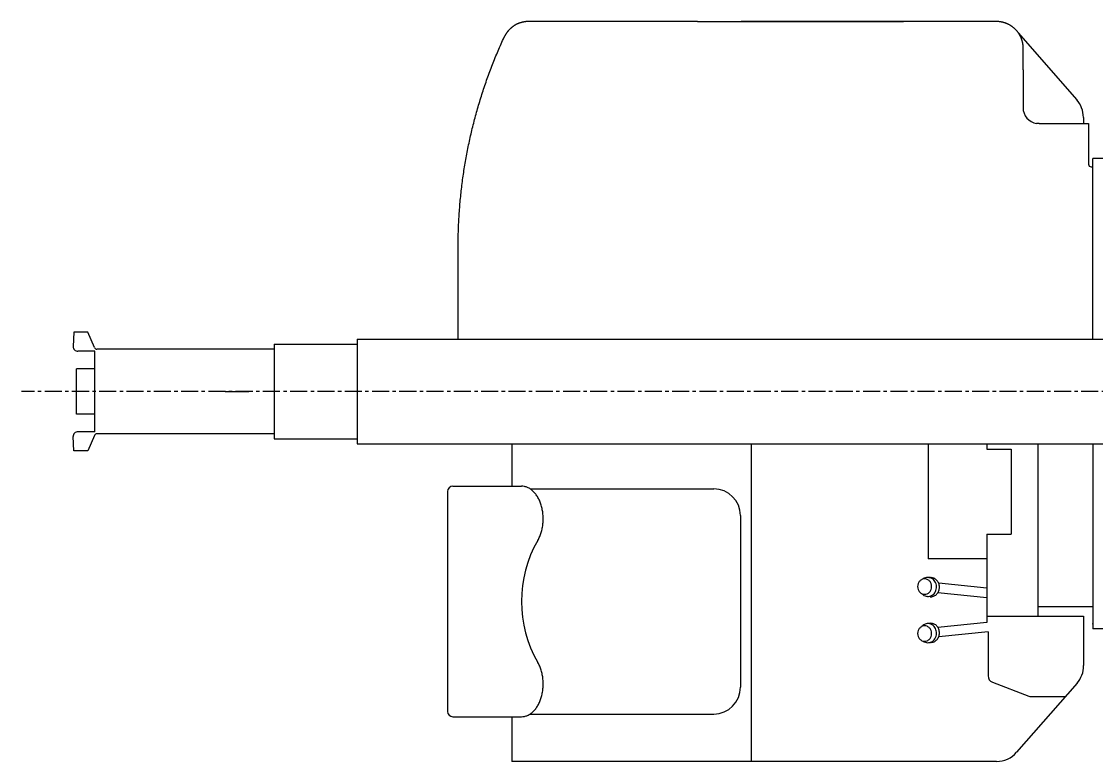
# Model space of a CAD drawing. Header units: millimetres. Extents: x 13669 to 217197, y -88248 to 24578.
# Drawn here: x 87479 to 89481, y 7126 to 8503 of the extents above; entities that cross this region are included whole.
import ezdxf

# ---------------------------------------------------------------- set-up
doc = ezdxf.new("R2010")
doc.units = ezdxf.units.MM
doc.linetypes.add('CENTER', pattern=[50.8, 31.75, -6.35, 6.35, -6.35])
doc.layers.add('1', color=7, linetype='Continuous')

msp = doc.modelspace()

# ---------------------------------------------------------------- linework, layer by layer
at = {"color": 3, "linetype": 'Continuous'}
for p, q in [((88589.7818608, 8502.5610493), (88423.1909187, 8502.5610493)), ((88737.4543676, 8502.5610493), (88589.7818608, 8502.5610493)), ((88737.4543676, 8502.5610493), (89121.5813886, 8502.5610493)), ((89294.4377988, 8502.5610493), (89121.5813886, 8502.5610493)), ((89335.0288209, 8481.5429839), (89443.9774097, 8357.030277)), ((89344.3291361, 8412.7651462), (89344.3291361, 8452.6744695)), ((89344.3291361, 8412.7651462), (89344.1547716, 8412.7651462)), ((89343.9806449, 8407.7764883), (89343.9806449, 8342.4585858)), ((89374.261084, 8312.9918678), (89465.7991459, 8312.9918678)), ((89374.261084, 8312.9918678), (89374.261084, 8312.9415566)), ((89374.261084, 8312.9415566), (89374.261084, 8312.767638)), ((89465.7991459, 8312.9918678), (89465.7991459, 8285.6257907)), ((89465.7991459, 8285.6257907), (89465.7991459, 8235.7713244)), ((89470.7876849, 8232.1917069), (89473.7809035, 8232.1917069)), ((89473.7809035, 7911.4045176), (89473.7809035, 8247.6403947)), ((89730.1981376, 8247.6403947), (89473.7809035, 8247.6403947)), ((88291.9591104, 7911.4045176), (88291.9591104, 8083.5134224)), ((89473.8168231, 7716.8466709), (89473.8168231, 7372.628947)), ((89473.8168231, 7381.503193), (89473.8168231, 7382.6062629)), ((90937.5821196, 7372.628947), (89473.8168231, 7372.628947))]:
    msp.add_line(p, q, dxfattribs=at)
at = {"linetype": 'Continuous'}
msp.add_line((89456.3205915, 8324.1796864), (89456.3205915, 8312.9918678), dxfattribs=at)
at = {"color": 7, "linetype": 'Continuous'}
for p, q in [((88103.8944833, 7911.4045176), (88103.8944833, 7716.8466709)), ((87949.0408312, 7902.0756185), (87949.0408312, 7726.17557)), ((87949.0408312, 7902.0756185), (88103.8944833, 7902.0756185)), ((87949.0408312, 7726.17557), (88103.8944833, 7726.17557))]:
    msp.add_line(p, q, dxfattribs=at)
at = {"color": 3, "linetype": 'Continuous'}
for centre, radius, start, end in [((89406.4339642, 8324.1796864), 49.8866273, 0, 41.1859251657), ((89470.7877134, 8237.1803622), 4.9886627, 180, 270)]:
    msp.add_arc(centre, radius, start, end, dxfattribs=at)
for centre, major_axis, ratio, start_param, end_param in [((89344.1548577, 8407.7764866), (0, 4.9886627), 0.0349207695, 0, 1.5707963268), ((89373.9308711, 8342.5055665), (18.3915672, 23.6765003), 0.9983836997, 2.2320049943, 3.6466253009), ((89369.2723793, 8312.7676269), (4.9886627, 0), 0.0449554734, 5.9600334698, 6.2831853072)]:
    msp.add_ellipse(centre, major_axis=major_axis, ratio=ratio, start_param=start_param, end_param=end_param, dxfattribs=at)
for points, start_tangent, end_tangent in [([(88423.0248799, 8502.5610493), (88422.7262368, 8502.56018), (88421.878128, 8502.5478635), (88420.9517158, 8502.517966), (88420.0257195, 8502.4708367), (88419.1013303, 8502.4065631), (88418.1785576, 8502.3251789), (88417.257369, 8502.226608), (88416.3380975, 8502.1107186), (88415.4210772, 8501.9775021), (88414.5066383, 8501.8270888), (88413.5951108, 8501.6596158), (88412.6868245, 8501.4752204), (88411.7821095, 8501.2740399), (88410.881295, 8501.056211), (88409.9846898, 8500.8218535), (88409.0925768, 8500.5710649), (88408.205237, 8500.3039419), (88407.3229517, 8500.0205809), (88406.446002, 8499.7210782), (88405.5746694, 8499.4055299), (88404.7092596, 8499.0740056), (88403.8501137, 8498.7265356), (88402.9975763, 8498.3631469), (88402.1519915, 8497.9838665), (88401.3137036, 8497.5887214), (88400.4830565, 8497.1777397), (88399.660356, 8496.7510288), (88398.8458431, 8496.3088318), (88398.0397526, 8495.8514047), (88397.2423195, 8495.3790037), (88396.4537783, 8494.8918848), (88395.674364, 8494.390304), (88394.9043099, 8493.8744943), (88394.1438474, 8493.3446449), (88393.3932072, 8492.80094), (88392.6526201, 8492.243564), (88391.922317, 8491.6727012), (88391.202529, 8491.0885356), (88390.4935276, 8490.4912324), (88389.7956771, 8489.8809128), (88389.1093544, 8489.257692), (88388.4349363, 8488.6216854), (88387.7728, 8487.9730081), (88387.123322, 8487.3117756), (88386.486758, 8486.6381817), (88385.8630525, 8485.9526223), (88385.2521004, 8485.2555253), (88384.6537968, 8484.5473183), (88384.0680366, 8483.8284292), (88383.494715, 8483.0992858), (88382.9339916, 8482.3601827), (88382.3867962, 8481.611027), (88381.8541989, 8480.851655), (88381.3372696, 8480.0819032), (88380.8370783, 8479.3016081), (88380.3546949, 8478.5106062), (88379.8903969, 8477.7091052), (88379.4416789, 8476.8986165), (88379.005425, 8476.0809378), (88378.5785191, 8475.2578664), (88378.1578453, 8474.4312), (88377.7402874, 8473.602736)], (-0.9999999937, 0.0001124316), (-0.4483493126, -0.8938584306)), ([(89344.3291361, 8452.6946892), (89344.2749638, 8454.2610157), (89344.2032716, 8455.8258152), (89344.0965397, 8457.3875603), (89343.9376521, 8458.9447228), (89343.7198062, 8460.4957423), (89343.4471174, 8462.0390243), (89343.1242257, 8463.572973), (89342.7550303, 8465.0960191), (89342.34005, 8466.6067151), (89341.878841, 8468.1036483), (89341.3709717, 8469.5854064), (89340.816557, 8471.0505994), (89340.2164592, 8472.4978677), (89339.5715951, 8473.9258539), (89338.8828234, 8475.3331775), (89338.150567, 8476.7182841), (89337.3750489, 8478.0795397), (89336.5564927, 8479.4153105), (89335.6954547, 8480.7241496), (89334.7931993, 8482.0050071), (89333.8510823, 8483.2568843), (89332.8704424, 8484.4787781), (89331.852403, 8485.6696262), (89330.7979381, 8486.8283257), (89329.7080186, 8487.9537728), (89328.5835909, 8489.0448014), (89327.4255179, 8490.1000314), (89326.2346442, 8491.1180371), (89325.0118279, 8492.0974085), (89323.7582688, 8493.0371505), (89322.4755319, 8493.9367112), (89321.1652003, 8494.7955606), (89319.8288213, 8495.6131579), (89318.4677499, 8496.3889063), (89317.0832762, 8497.12219), (89315.67669, 8497.8123888), (89314.2492718, 8498.4585916), (89312.8022866, 8499.0594104), (89311.336998, 8499.6134131), (89309.8546965, 8500.1193535), (89308.3569153, 8500.5776713), (89306.8453169, 8500.989705), (89305.3215651, 8501.3567968), (89303.7872685, 8501.6786397), (89302.2438999, 8501.95083), (89300.6929109, 8502.1683391), (89299.1357564, 8502.3268466), (89297.5739445, 8502.4337445), (89296.0090269, 8502.506046), (89294.4425563, 8502.5610493)], (-0.02896076, 0.9995805492), (-0.9995630697, 0.0295579036)), ([(88291.9591056, 8083.513382), (88292.0627464, 8097.3911081), (88292.3735573, 8111.2657394), (88292.8913713, 8125.1341897), (88293.6160213, 8138.9933729), (88294.54734, 8152.840203), (88295.6851603, 8166.6715938), (88297.0293151, 8180.4844592), (88298.5796135, 8194.2757107), (88300.3356601, 8208.042275), (88302.2969564, 8221.7811013), (88304.4630029, 8235.4891397), (88306.8333002, 8249.1633402), (88309.4073489, 8262.8006527), (88312.1846494, 8276.3980272), (88315.1646952, 8289.9524131), (88318.3468206, 8303.4607835), (88321.7302061, 8316.9201565), (88325.3140258, 8330.3275539), (88329.0974537, 8343.6799973), (88333.0796641, 8356.9745087), (88337.2598308, 8370.2081098), (88341.6371271, 8383.3778221), (88346.2106225, 8396.4806898), (88350.9791951, 8409.5138292), (88355.941702, 8422.4743686), (88361.0970006, 8435.3594365), (88366.4439481, 8448.1661612), (88371.9814019, 8460.8916711), (88377.7082191, 8473.5330946)], (0.0000040129, 1), (0.4194383078, 0.9077838432)), ([(89374.0027485, 8312.6963936), (89373.8741332, 8312.683862), (89373.7416887, 8312.6717416), (89373.6015858, 8312.6604435), (89373.4499953, 8312.6503786), (89373.2830879, 8312.6419583), (89373.0972738, 8312.6355863), (89372.8922234, 8312.6315674), (89372.6699619, 8312.6301347), (89372.4325669, 8312.6315199), (89372.1821158, 8312.6359545), (89371.9206834, 8312.6436705), (89371.649999, 8312.6549464), (89371.3711161, 8312.6701514), (89371.08501, 8312.6896654), (89370.7926558, 8312.7138683), (89370.4950288, 8312.7431399), (89370.1931168, 8312.7776367), (89369.8879748, 8312.8163405), (89369.5806793, 8312.8578493), (89369.2723071, 8312.9007605)], (-0.9950021957, -0.0998530452), (-0.9901781967, 0.1398110826))]:
    msp.add_spline(points, degree=3, dxfattribs=dict(at, start_tangent=start_tangent, end_tangent=end_tangent))
at = {"layer": '1', "color": 7, "linetype": 'Continuous'}
for p, q in [((89294.5002654, 8502.5610517), (88818.7695738, 8502.5968503)), ((87576.2053528, 7924.6744403), (87575.2004765, 7898.0667092)), ((87602.0954348, 7924.6744403), (87576.2045147, 7924.6744403)), ((87614.7397792, 7895.7381211), (87602.0954348, 7924.6744403)), ((88103.8944833, 7911.4045176), (92459.2137583, 7911.4045176)), ((88103.8944833, 7911.4045176), (88893.1450277, 7911.4045176)), ((87615.6100814, 7888.9555353), (87583.9747361, 7888.9555353)), ((87615.6100814, 7739.2956532), (87615.6100814, 7888.9555353)), ((87949.0408312, 7892.7467194), (87619.3107512, 7892.7467194)), ((87582.2735222, 7856.0303612), (87581.0766024, 7856.0303612)), ((87581.0766024, 7772.2208273), (87581.0766024, 7856.0303612)), ((87615.6100814, 7856.0303612), (87582.2735222, 7856.0303612)), ((87858.2024046, 7814.1255943), (87901.8536425, 7814.1255943)), ((87615.6100814, 7772.2208273), (87581.0766024, 7772.2208273)), ((87576.2045147, 7703.5771074), (87575.2004765, 7730.1844794)), ((87615.6100814, 7739.2956532), (87583.9747361, 7739.2956532)), ((87614.7397792, 7732.5130674), (87602.0954348, 7703.5767482)), ((87949.0408312, 7735.5044691), (87619.3107512, 7735.5044691)), ((88103.8944833, 7716.8466709), (89036.7739757, 7716.8466709)), ((88103.8944833, 7716.8466709), (88893.1450277, 7716.8466709)), ((88103.8944833, 7716.8466709), (92459.2137583, 7716.8466709)), ((88392.23891, 7716.8466709), (88392.23891, 7638.0260791)), ((88837.9257993, 7716.8466709), (88837.9257993, 7125.6901369)), ((89167.477099, 7716.8466709), (89167.477099, 7502.6335729)), ((89276.6872673, 7716.8466709), (89276.6872673, 7706.5703051)), ((89371.7453577, 7716.8466709), (89371.7453577, 7395.8762702)), ((89371.7489495, 7716.8466709), (89371.7489495, 7406.9144648)), ((87602.0954348, 7703.5767482), (87576.2045147, 7703.5767482)), ((89167.477099, 7695.395501), (89167.477099, 7694.1982219)), ((89276.5417979, 7706.5703051), (89321.9973354, 7706.5703051)), ((89321.9973354, 7706.5703051), (89321.9973354, 7548.7288166)), ((88272.017007, 7628.0485541), (88272.017007, 7218.9784094)), ((88281.9948912, 7638.0260791), (88409.8298128, 7638.0260791)), ((88425.8854447, 7633.0374962), (88767.8903622, 7633.0374962)), ((88817.7772689, 7583.1509486), (88817.7772689, 7263.8760148)), ((89276.5417979, 7548.7288166), (89321.9973354, 7548.7288166)), ((89276.6872673, 7548.7288166), (89276.6872673, 7384.0861844)), ((89275.5611066, 7502.6335729), (89167.477099, 7502.6335729)), ((89168.3541059, 7468.2768123), (89173.7069011, 7467.741868)), ((89276.6872673, 7448.2484888), (89186.8805598, 7457.2186567)), ((89170.8591729, 7432.3003726), (89165.5069763, 7432.8351971)), ((89185.4967543, 7440.0431091), (89276.6872673, 7430.9133248)), ((89371.7489495, 7414.0349228), (89473.8168231, 7414.0349228)), ((89276.6872673, 7395.8762702), (89456.819817, 7395.8762702)), ((89456.819817, 7395.8762702), (89456.819817, 7304.0715708)), ((89170.8664763, 7382.6994958), (89165.5076947, 7382.1646713)), ((89276.6872673, 7384.0861844), (89185.4790588, 7374.9539415)), ((89173.7040276, 7347.257282), (89168.3541059, 7346.7226969)), ((89278.924024, 7366.9745848), (89186.8585756, 7357.7792105)), ((89278.924024, 7366.9745848), (89278.924024, 7284.7881697)), ((89286.7884712, 7273.3345193), (89354.8099652, 7247.1612808)), ((89444.4765771, 7271.2207033), (89332.0438237, 7142.7263403)), ((89358.8225262, 7246.4158549), (89422.7717324, 7246.4158549)), ((88281.9948912, 7209.0008844), (88409.8298128, 7209.0008844)), ((88392.23891, 7209.0008844), (88392.23891, 7125.6901369)), ((88418.1802356, 7210.2454559), (88418.1802356, 7210.3090314)), ((88425.8854447, 7213.9891081), (88767.8903622, 7213.9891081)), ((89294.5002654, 7125.6901369), (88392.23891, 7125.6901369))]:
    msp.add_line(p, q, dxfattribs=at)
at = {"layer": '1', "color": 7, "linetype": 'CENTER'}
msp.add_line((92684.5775951, 7814.1255943), (87478.7882635, 7814.1255943), dxfattribs=at)
at = {"layer": '1', "color": 7, "linetype": 'Continuous'}
for points in [[(88440.3707253, 7537.1498111, 0.035754998), (88443.8489407, 7544.0991779, 0.035754998), (88446.6332132, 7551.7226129, 0.035754998), (88448.6665522, 7559.8645894, 0.035754998), (88449.9075319, 7568.3590448, 0.035754998), (88450.3307701, 7577.0326132, 0.035754998), (88449.927766, 7585.7083367, 0.035754998), (88448.7065413, 7594.2092575, 0.035754998), (88446.692239, 7602.3618897, 0.035754998), (88443.925806, 7609.9999315, 0.035754998), (88440.4637539, 7616.9676167, 0.035754998), (88436.3767221, 7623.1225889, 0.035754998), (88431.7480413, 7628.3394929, 0.035754998), (88426.6721767, 7632.5116512, 0.035754998), (88421.2526931, 7635.5541768, 0.035754998), (88415.6000992, 7637.4049307, 0.035754998), (88409.8298128, 7638.0259594, -1)], [(89155.8308064, 7437.7757692, 0.070460787), (89159.4495824, 7434.8412382, 0.070460787), (89163.6567013, 7433.1426584, 0.070460787), (89168.1213549, 7432.8137658, 0.070460787), (89172.4923812, 7433.8801823, 0.070460787), (89176.4259218, 7436.258218, 0.070460787), (89179.6125998, 7439.7608578, 0.070460787), (89181.8018245, 7444.112608, 0.070460787), (89182.8214274, 7448.9710467, 0.070460787), (89182.5910709, 7453.9541221, 0.070460787), (89181.1290734, 7458.6699649, 0.070460787), (89178.5502541, 7462.7475382, 0.070460787), (89175.0575516, 7465.8662107, 0.070460787), (89170.9256219, 7467.7807796, 0.070460787), (89166.4794064, 7468.3405076, 0.070460787), (89162.06875, 7467.5013347, 0.070460787), (89158.0405047, 7465.3294705, -1)], [(89170.8596518, 7432.3004923, 0.049126852), (89173.9871841, 7432.3312624, 0.049126852), (89177.0491056, 7433.0418475, 0.049126852), (89179.9279631, 7434.4049497, 0.049126852), (89182.5130083, 7436.3681282, 0.049126852), (89184.7049868, 7438.8560741, 0.049126852), (89186.4196101, 7441.773005, 0.049126852), (89187.5909082, 7445.0069755, 0.049126852), (89188.1739831, 7448.4335881, 0.049126852), (89188.1464457, 7451.921262, 0.049126852), (89187.5092538, 7455.3359019, 0.049126852), (89186.2869516, 7458.546286, 0.049126852), (89184.5264725, 7461.4290945, 0.049126852), (89182.2954627, 7463.8734594, 0.049126852), (89179.6797671, 7465.785514, 0.049126852), (89176.7798375, 7467.0918652, 0.049126852), (89173.7070208, 7467.7421075, -1)], [(89158.0408638, 7349.6697993, 0.070460075), (89162.0691092, 7347.4980548, 0.070460075), (89166.4797655, 7346.6590017, 0.070460075), (89170.9258613, 7347.2188494, 0.070460075), (89175.0576713, 7349.1334183, 0.070460075), (89178.5503738, 7352.2520908, 0.070460075), (89181.1290734, 7356.3296641, 0.070460075), (89182.5910709, 7361.0455068, 0.070460075), (89182.8214274, 7366.0285823, 0.070460075), (89181.8018245, 7370.8869012, 0.070460075), (89179.6125998, 7375.2385317, 0.070460075), (89176.4260416, 7378.7411715, 0.070460075), (89172.492501, 7381.1192072, 0.070460075), (89168.1215943, 7382.1857434, 0.070460075), (89163.6569407, 7381.8568508, 0.070460075), (89159.4498218, 7380.1583908, 0.070460075), (89155.8310459, 7377.2239795, -1)], [(89173.7040276, 7347.2571623, 0.049125856), (89176.7719355, 7347.9069256, 0.049125856), (89179.6674352, 7349.2126782, 0.049125856), (89182.2792994, 7351.1242539, 0.049125856), (89184.5070766, 7353.5681399, 0.049125856), (89186.2651611, 7356.4505893, 0.049125856), (89187.4860266, 7359.6607339, 0.049125856), (89188.1227396, 7363.0751343, 0.049125856), (89188.1508756, 7366.5626884, 0.049125856), (89187.5692375, 7369.9894208, 0.049125856), (89186.4002142, 7373.223511, 0.049125856), (89184.6889432, 7376.1408012, 0.049125856), (89182.500796, 7378.6291062, 0.049125856), (89179.9201808, 7380.5928833, 0.049125856), (89177.0462321, 7381.9565842, 0.049125856), (89173.9892195, 7382.6678877, 0.049125856), (89170.8667157, 7382.6993761, -1)], [(88409.8298128, 7209.0008844, 0.035755044), (88415.6000992, 7209.6220327, 0.035755044), (88421.2526931, 7211.4727867, 0.035755044), (88426.6721767, 7214.5153122, 0.035755044), (88431.7480413, 7218.6874706, 0.035755044), (88436.3767221, 7223.9043746, 0.035755044), (88440.4638737, 7230.0593468, 0.035755044), (88443.9259258, 7237.027032, 0.035755044), (88446.692239, 7244.6650737, 0.035755044), (88448.7065413, 7252.817706, 0.035755044), (88449.927766, 7261.3187465, 0.035755044), (88450.3307701, 7269.99447, 0.035755044), (88449.9074122, 7278.6680384, 0.035755044), (88448.6664325, 7287.1624938, 0.035755044), (88446.6330934, 7295.3044703, 0.035755044), (88443.8489407, 7302.9279052, 0.035755044), (88440.3706056, 7309.8771523, -1)]]:
    msp.add_lwpolyline(points, format="xyb", dxfattribs=at)
for points in [[(89160.681822, 7436.726833, 0.098491403), (89165.6453818, 7437.8270127, 0.098491403), (89169.8533387, 7440.9599328, 0.098491403), (89172.6650289, 7445.6487171, 0.098491403), (89173.6523052, 7451.1795477, 0.098491403), (89172.6650289, 7456.7103783, 0.098491403), (89169.8533387, 7461.3991625, 0.098491403), (89165.6453818, 7464.5320826, 0.098491403), (89160.681822, 7465.6322623, 0.098491403), (89155.7182622, 7464.5320826, 0.098491403), (89151.5103052, 7461.3991625, 0.098491403), (89148.6986151, 7456.7103783, 0.098491403), (89147.7113388, 7451.1795477, 0.098491403), (89148.6986151, 7445.6487171, 0.098491403), (89151.5103052, 7440.9599328, 0.098491403), (89155.7182622, 7437.8270127, 0.098491403)], [(89160.681822, 7349.3672469, 0.098491403), (89165.6453818, 7350.4674266, 0.098491403), (89169.8533387, 7353.6003467, 0.098491403), (89172.6650289, 7358.289131, 0.098491403), (89173.6523052, 7363.8199616, 0.098491403), (89172.6650289, 7369.3507922, 0.098491403), (89169.8533387, 7374.0395764, 0.098491403), (89165.6453818, 7377.1724965, 0.098491403), (89160.681822, 7378.2726763, 0.098491403), (89155.7182622, 7377.1724965, 0.098491403), (89151.5103052, 7374.0395764, 0.098491403), (89148.6986151, 7369.3507922, 0.098491403), (89147.7113388, 7363.8199616, 0.098491403), (89148.6986151, 7358.289131, 0.098491403), (89151.5103052, 7353.6003467, 0.098491403), (89155.7182622, 7350.4674266, 0.098491403)]]:
    msp.add_lwpolyline(points, format="xyb", close=True, dxfattribs=at)
for centre, radius, start, end in [((87583.9747361, 7897.7356615), 8.7800466, 177.83937, 270), ((87619.3107512, 7897.7356615), 4.9886627, 203.6058299998, 270), ((87583.9747361, 7730.515527), 8.7800466, 90, 182.16063), ((87619.3107512, 7730.515527), 4.9886627, 90, 156.3941700002), ((88281.9948912, 7628.0485541), 9.9773252, 90, 180), ((88767.8903622, 7583.1509486), 49.8866254, 0, 90), ((88636.5098185, 7423.5133021), 226.6795028, 149.91348, 210.08652), ((89406.9327905, 7304.0715708), 49.8870264, 318.8140279023, 0), ((89291.1957752, 7284.7881697), 12.2721103, 180, 248.9537899999), ((88767.8903622, 7263.8760148), 49.8866254, 270, 0), ((89359.0264228, 7258.6879652), 12.2721103, 248.9537899999, 270), ((88281.9948912, 7218.9784094), 9.9773252, 180, 270), ((89294.5002654, 7175.5770436), 49.8866254, 270, 318.8140700002)]:
    msp.add_arc(centre, radius, start, end, dxfattribs=at)

doc.saveas('drawing.dxf')
